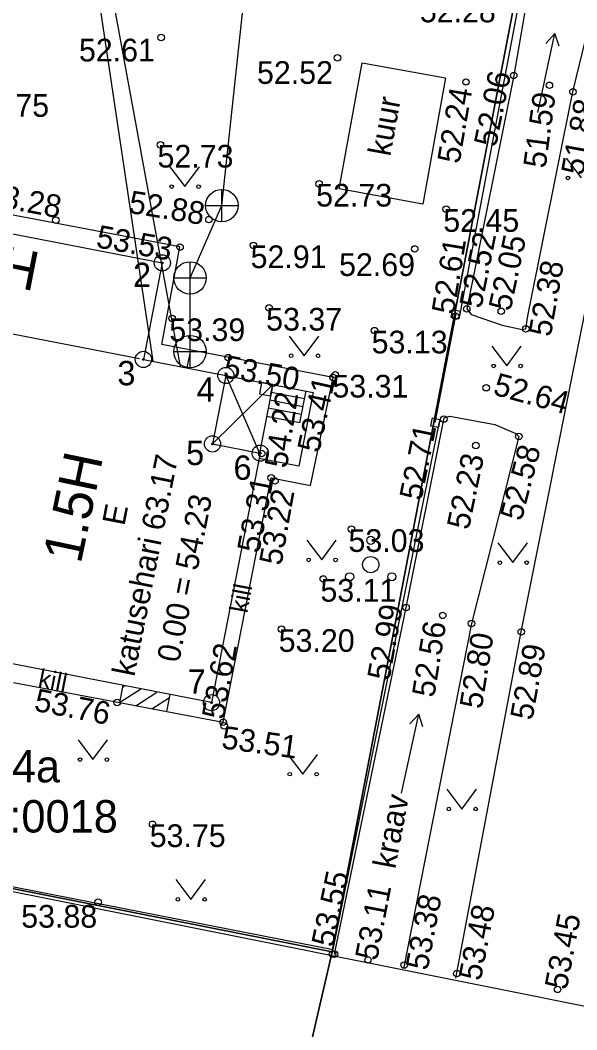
# Model space of a CAD drawing. Extents: x 643556 to 644095, y 6457390 to 6457860.
# Drawn here: x 643914.45 to 643931.62, y 6457587.45 to 6457618.58 of the extents above; entities that cross this region are included whole.
import ezdxf

# ---------------------------------------------------------------- set-up
doc = ezdxf.new("R2010")
doc.units = 0
for name, color, linetype in [('ABIJOONIS', 7, 'Continuous'), ('AED', 7, 'Continuous'), ('HALJASTUS', 7, 'Continuous'), ('HOONE', 7, 'Continuous'), ('HOONEDET', 7, 'Continuous'), ('KKAEV', 7, 'Continuous'), ('KOORDPUNKT', 7, 'Continuous'), ('KORGUS-EH2000', 7, 'Continuous'), ('KTRASS', 7, 'Continuous'), ('MOOTPIIR', 7, 'Continuous'), ('MPOHULIIN', 7, 'Continuous'), ('PIIR', 7, 'Continuous'), ('SIOHULIIN', 7, 'Continuous'), ('TEE', 7, 'Continuous'), ('VEEKOGU', 7, 'Continuous'), ('VTRASS', 7, 'Continuous')]:
    doc.layers.add(name, color=color, linetype=linetype)

msp = doc.modelspace()

# ---------------------------------------------------------------- linework, layer by layer
at = {"layer": 'AED'}
for p, q in [((643927.249, 6457606.173), (643927.9, 6457609.524)), ((643927.779, 6457609.663), (643927.728, 6457609.418)), ((643927.728, 6457609.418), (643927.973, 6457609.367)), ((643927.779, 6457609.663), (643928.024, 6457609.612)), ((643928.024, 6457609.612), (643927.973, 6457609.367)), ((643927.152, 6457606.321), (643927.102, 6457606.076)), ((643927.152, 6457606.321), (643927.397, 6457606.27)), ((643927.397, 6457606.27), (643927.346, 6457606.026)), ((643927.102, 6457606.076), (643927.346, 6457606.026))]:
    msp.add_line(p, q, dxfattribs=at)
for points in [[(643928.011, 6457609.46), (643930.819, 6457624.303), (643924.301, 6457627.629), (643907.537, 6457619.942)], [(643903.146, 6457617.861), (643898.635, 6457594.922), (643924.108, 6457589.923), (643927.381, 6457606.195)]]:
    msp.add_lwpolyline(points, dxfattribs=at)
at = {"layer": 'HALJASTUS'}
for p, q in [((643919.066, 6457614.057), (643919.526, 6457613.447)), ((643919.526, 6457613.447), (643919.976, 6457614.057)), ((643931.286, 6457614.326), (643931.746, 6457613.716)), ((643922.75, 6457608.841), (643923.21, 6457608.231)), ((643923.21, 6457608.231), (643923.66, 6457608.841)), ((643928.995, 6457608.527), (643929.455, 6457607.917)), ((643929.455, 6457607.917), (643929.905, 6457608.527)), ((643923.289, 6457602.547), (643923.749, 6457601.937)), ((643923.749, 6457601.937), (643924.199, 6457602.547)), ((643929.183, 6457602.463), (643929.643, 6457601.853)), ((643929.643, 6457601.853), (643930.093, 6457602.463)), ((643916.235, 6457596.388), (643916.695, 6457595.778)), ((643916.695, 6457595.778), (643917.145, 6457596.388)), ((643922.705, 6457595.938), (643923.165, 6457595.328)), ((643923.165, 6457595.328), (643923.615, 6457595.938)), ((643927.61, 6457594.865), (643928.07, 6457594.255)), ((643928.07, 6457594.255), (643928.52, 6457594.865)), ((643919.254, 6457592.078), (643919.714, 6457591.468)), ((643919.714, 6457591.468), (643920.164, 6457592.078))]:
    msp.add_line(p, q, dxfattribs=at)
for centre, radius in [((643931.345, 6457613.716), 0.055), ((643919.125, 6457613.447), 0.055), ((643919.953, 6457613.447), 0.055), ((643922.809, 6457608.232), 0.055), ((643923.637, 6457608.232), 0.055), ((643929.054, 6457607.917), 0.055), ((643929.882, 6457607.917), 0.055), ((643925.262, 6457602.542), 0.125), ((643923.348, 6457601.937), 0.055), ((643924.177, 6457601.937), 0.055), ((643925.262, 6457601.792), 0.25), ((643929.242, 6457601.853), 0.055), ((643930.07, 6457601.853), 0.055), ((643924.612, 6457601.417), 0.125), ((643925.912, 6457601.417), 0.125), ((643916.294, 6457595.778), 0.055), ((643917.123, 6457595.778), 0.055), ((643922.764, 6457595.329), 0.055), ((643923.593, 6457595.329), 0.055), ((643927.669, 6457594.255), 0.055), ((643928.498, 6457594.255), 0.055), ((643919.313, 6457591.468), 0.055), ((643920.141, 6457591.468), 0.055)]:
    msp.add_circle(centre, radius, dxfattribs=at)
at = {"layer": 'HOONE'}
for points in [[(643924.288, 6457613.381), (643924.994, 6457617.268), (643927.567, 6457616.8), (643926.867, 6457612.912), (643924.288, 6457613.381)], [(643920.794, 6457607.625), (643923.489, 6457607.102), (643923.046, 6457604.831), (643921.822, 6457605.069)]]:
    msp.add_lwpolyline(points, dxfattribs=at)
msp.add_lwpolyline([(643910.503, 6457612.713), (643918.834, 6457611.097), (643918.252, 6457608.119), (643920.794, 6457607.625), (643920.382, 6457605.514), (643921.853, 6457605.229), (643920.351, 6457597.535), (643911.549, 6457599.243), (643912.983, 6457606.584), (643909.458, 6457607.268)], close=True, dxfattribs=at)
at = {"layer": 'HOONEDET'}
for p, q in [((643920.794, 6457607.625), (643921.831, 6457605.233)), ((643922.244, 6457607.344), (643920.382, 6457605.514)), ((643922.244, 6457607.344), (643921.831, 6457605.233)), ((643923.214, 6457606.904), (643922.196, 6457607.101)), ((643923.119, 6457606.416), (643922.101, 6457606.613)), ((643923.167, 6457606.661), (643922.149, 6457606.858)), ((643917.513, 6457597.537), (643918.17, 6457597.958)), ((643917.605, 6457598.012), (643917.672, 6457598.055)), ((643918.013, 6457597.442), (643918.667, 6457597.862)), ((643918.513, 6457597.347), (643919.054, 6457597.694))]:
    msp.add_line(p, q, dxfattribs=at)
for points in [[(643918.131, 6457608.142), (643913.464, 6457609.047), (643912.983, 6457606.584)], [(643923.261, 6457607.146), (643923.069, 6457606.161), (643922.051, 6457606.358)], [(643917.616, 6457598.066), (643917.513, 6457597.537), (643918.97, 6457597.26), (643919.072, 6457597.783)]]:
    msp.add_lwpolyline(points, dxfattribs=at)
msp.add_lwpolyline([(643921.896, 6457607.411), (643921.827, 6457607.062), (643922.175, 6457606.995), (643922.244, 6457607.344)], close=True, dxfattribs=at)
at = {"layer": 'KKAEV'}
for p, q in [((643920.669, 6457612.364), (643920.669, 6457613.364)), ((643920.169, 6457612.864), (643921.169, 6457612.864)), ((643919.69, 6457610.134), (643919.69, 6457611.134)), ((643919.19, 6457610.634), (643920.19, 6457610.634)), ((643919.69, 6457607.861), (643919.69, 6457608.861)), ((643919.19, 6457608.361), (643920.19, 6457608.361))]:
    msp.add_line(p, q, dxfattribs=at)
for centre in [(643920.669, 6457612.864), (643919.69, 6457610.634), (643919.69, 6457608.361)]:
    msp.add_circle(centre, 0.5, dxfattribs=at)
at = {"layer": 'KOORDPUNKT'}
for centre, radius in [((643918.834, 6457611.097), 0.25), ((643918.834, 6457611.097), 0.025), ((643918.834, 6457611.097), 0.0221), ((643918.834, 6457611.097), 0.0191), ((643918.834, 6457611.097), 0.0161), ((643918.834, 6457611.097), 0.0132), ((643918.834, 6457611.097), 0.0102), ((643918.834, 6457611.097), 0.00726), ((643918.834, 6457611.097), 0.0043), ((643918.252, 6457608.119), 0.25), ((643918.252, 6457608.119), 0.025), ((643918.252, 6457608.119), 0.0221), ((643918.252, 6457608.119), 0.0191), ((643918.252, 6457608.119), 0.0161), ((643918.252, 6457608.119), 0.0132), ((643918.252, 6457608.119), 0.0102), ((643918.252, 6457608.119), 0.00726), ((643918.252, 6457608.119), 0.0043), ((643920.794, 6457607.625), 0.25), ((643920.794, 6457607.625), 0.025), ((643920.794, 6457607.625), 0.0221), ((643920.794, 6457607.625), 0.0191), ((643920.794, 6457607.625), 0.0161), ((643920.794, 6457607.625), 0.0132), ((643920.794, 6457607.625), 0.0102), ((643920.794, 6457607.625), 0.00726), ((643920.794, 6457607.625), 0.0043), ((643920.382, 6457605.514), 0.25), ((643920.382, 6457605.514), 0.025), ((643920.382, 6457605.514), 0.0221), ((643920.382, 6457605.514), 0.0191), ((643920.382, 6457605.514), 0.0161), ((643920.382, 6457605.514), 0.0132), ((643920.382, 6457605.514), 0.0102), ((643920.382, 6457605.514), 0.00726), ((643920.382, 6457605.514), 0.0043), ((643921.853, 6457605.229), 0.25), ((643921.853, 6457605.229), 0.025), ((643921.853, 6457605.229), 0.0221), ((643921.853, 6457605.229), 0.0191), ((643921.853, 6457605.229), 0.0161), ((643921.853, 6457605.229), 0.0132), ((643921.853, 6457605.229), 0.0102), ((643921.853, 6457605.229), 0.00726), ((643921.853, 6457605.229), 0.0043), ((643920.351, 6457597.535), 0.25), ((643920.351, 6457597.535), 0.025), ((643920.351, 6457597.535), 0.0221), ((643920.351, 6457597.535), 0.0191), ((643920.351, 6457597.535), 0.0161), ((643920.351, 6457597.535), 0.0132), ((643920.351, 6457597.535), 0.0102), ((643920.351, 6457597.535), 0.00726), ((643920.351, 6457597.535), 0.0043)]:
    msp.add_circle(centre, radius, dxfattribs=at)
at = {"layer": 'KORGUS-EH2000'}
for centre in [(643918.799, 6457618.047), (643924.235, 6457617.421), (643929.67, 6457616.872), (643928.199, 6457616.675), (643930.771, 6457616.573), (643931.498, 6457616.373), (643918.776, 6457614.739), (643923.668, 6457613.536), (643927.588, 6457612.756), (643915.553, 6457612.416), (643920.272, 6457612.431), (643919.381, 6457611.585), (643921.646, 6457611.637), (643926.617, 6457611.527), (643922.125, 6457609.711), (643928.222, 6457609.676), (643929.287, 6457609.603), (643919.139, 6457609.386), (643927.879, 6457609.45), (643925.378, 6457609.007), (643930.048, 6457609.062), (643920.867, 6457608.175), (643924.1, 6457607.561), (643924.169, 6457607.646), (643928.82, 6457607.246), (643927.516, 6457606.28), (643929.83, 6457605.746), (643928.503, 6457605.463), (643921.899, 6457605.22), (643922.192, 6457604.467), (643922.31, 6457604.371), (643924.665, 6457602.886), (643923.799, 6457601.35), (643926.351, 6457600.468), (643927.48, 6457600.227), (643928.37, 6457599.977), (643922.512, 6457599.803), (643929.905, 6457599.716), (643917.443, 6457597.542), (643920.711, 6457596.929), (643920.743, 6457596.82), (643918.535, 6457593.784), (643916.854, 6457591.383), (643924.082, 6457589.783), (643924.149, 6457589.776), (643925.177, 6457589.601), (643926.294, 6457589.443), (643927.916, 6457589.179), (643931.025, 6457588.693)]:
    msp.add_circle(centre, 0.1, dxfattribs=at)
at = {"layer": 'KTRASS'}
for p, q in [((643920.669, 6457612.864), (643922.159, 6457626.712)), ((643919.69, 6457610.634), (643920.669, 6457612.864)), ((643919.69, 6457608.361), (643919.69, 6457610.634)), ((643919.69, 6457608.361), (643919.592, 6457607.858))]:
    msp.add_line(p, q, dxfattribs=at)
at = {"layer": 'MOOTPIIR'}
msp.add_lwpolyline([(643934.294, 6457587.678), (643898.256, 6457594.901), (643904.288, 6457627.058), (643947.676, 6457646.151)], close=True, dxfattribs=at)
at = {"layer": 'MPOHULIIN'}
msp.add_line((643914.951, 6457632.084), (643918.541, 6457608.062), dxfattribs=at)
at = {"layer": 'PIIR'}
msp.add_lwpolyline([(643908.02, 6457514.85), (643917.76, 6457562.54), (643924.07, 6457589.85), (643930.69, 6457624.33), (643933.9, 6457641.68), (643940.29, 6457665.88), (643962.06, 6457742.49)], dxfattribs=at)
for points in [[(643898.41, 6457594.93), (643903.01, 6457617.85), (643924.21, 6457627.56), (643930.69, 6457624.33), (643924.07, 6457589.85)], [(643829.02, 6457575.57), (643826.12, 6457581.61), (643903.01, 6457617.85), (643898.41, 6457594.93), (643924.07, 6457589.85), (643917.76, 6457562.54), (643868.83, 6457569.29)]]:
    msp.add_lwpolyline(points, close=True, dxfattribs=at)
at = {"layer": 'SIOHULIIN'}
msp.add_line((643914.951, 6457632.084), (643919.382, 6457607.899), dxfattribs=at)
at = {"layer": 'TEE'}
for points in [[(643927.89, 6457589.039), (643929.905, 6457599.716), (643931.837, 6457609.395), (643933.223, 6457616.207), (643934.53, 6457621.981), (643935.13, 6457625.028), (643935.22, 6457626.125), (643935.069, 6457627.361), (643934.481, 6457629.242), (643933.699, 6457630.43), (643932.766, 6457631.299), (643931.449, 6457631.555), (643929.905, 6457631.53), (643928.546, 6457631.208), (643926.433, 6457630.545), (643920.564, 6457628.18), (643913.273, 6457625.024), (643910.693, 6457623.921)], [(643918.97, 6457597.26), (643920.711, 6457596.929), (643922.192, 6457604.467), (643923.407, 6457604.236), (643924.1, 6457607.561), (643918.821, 6457608.575), (643919.379, 6457611.589), (643910.652, 6457613.243), (643910.548, 6457612.704)], [(643914.242, 6457598.16), (643917.513, 6457597.537)]]:
    msp.add_lwpolyline(points, dxfattribs=at)
at = {"layer": 'VEEKOGU'}
for p, q in [((643930.413, 6457615.729), (643930.942, 6457618.173)), ((643930.664, 6457617.867), (643930.942, 6457618.173)), ((643931.068, 6457617.779), (643930.942, 6457618.173)), ((643926.213, 6457594.741), (643926.741, 6457597.184)), ((643926.464, 6457596.878), (643926.741, 6457597.184)), ((643926.868, 6457596.791), (643926.741, 6457597.184))]:
    msp.add_line(p, q, dxfattribs=at)
msp.add_lwpolyline([(643928.222, 6457609.676), (643928.357, 6457609.504), (643929.313, 6457609.177), (643929.93, 6457609.038), (643930.048, 6457609.062), (643930.103, 6457609.467), (643931.498, 6457616.373), (643932.928, 6457622.283), (643933.833, 6457628.117), (643933.806, 6457628.532), (643933.613, 6457629.138), (643933.395, 6457629.416), (643933.065, 6457629.549), (643932.826, 6457629.489), (643932.512, 6457629.295), (643932.271, 6457628.737), (643930.685, 6457622.735), (643929.67, 6457616.872)], close=True, dxfattribs=at)
msp.add_lwpolyline([(643924.149, 6457589.776), (643926.351, 6457600.468), (643927.524, 6457606.314), (643927.705, 6457606.365), (643929.091, 6457606.113), (643929.734, 6457605.834), (643929.83, 6457605.746), (643928.37, 6457599.977), (643926.282, 6457589.38)], dxfattribs=at)
at = {"layer": 'VTRASS'}
msp.add_line((643918.834, 6457611.097), (643918.252, 6457608.119), dxfattribs=at)

# ---------------------------------------------------------------- texts
at = {"layer": 'ABIJOONIS'}
for s, p in [('2', (643917.931, 6457610.351)), ('3', (643917.448, 6457607.323)), ('4', (643919.89, 6457606.813)), ('5', (643919.568, 6457604.861)), ('6', (643921.028, 6457604.408)), ('7', (643919.617, 6457597.814))]:
    msp.add_text(s, height=0.75, dxfattribs=at).set_placement(p)
at = {"layer": 'HOONE'}
for s, height, rotation, p in [('kuur', 0.7, 79.7249, (643925.865, 6457614.36)), ('H', 1.199, 348.8693, (643913.75, 6457610.449)), ('1.5H', 1.1988, 78.158, (643916.319, 6457601.789)), ('E', 0.7, 79.0136, (643917.664, 6457602.965))]:
    msp.add_text(s, height=height, rotation=rotation, dxfattribs=at).set_placement(p)
at = {"layer": 'HOONEDET'}
for s, height, p in [('katusehari 63.17', 0.7, (643917.971, 6457598.316)), ('0.00 = 54.23', 0.70002, (643919.351, 6457598.747))]:
    msp.add_text(s, height=height, rotation=78.7071, dxfattribs=at).set_placement(p)
at = {"layer": 'KORGUS-EH2000'}
for s, p in [('52.28', (643926.775, 6457618.515)), ('52.61', (643916.264, 6457617.309)), ('52.52', (643921.754, 6457616.617)), ('52.75', (643913.001, 6457615.602)), ('52.73', (643918.687, 6457614.037)), ('52.73', (643923.579, 6457612.834)), ('52.45', (643927.499, 6457612.054)), ('52.91', (643921.557, 6457610.935)), ('52.69', (643924.285, 6457610.693)), ('53.37', (643922.036, 6457609.009)), ('53.39', (643919.05, 6457608.684)), ('53.13', (643925.289, 6457608.305)), ('53.31', (643924.08, 6457606.944)), ('53.03', (643924.576, 6457602.184)), ('53.11', (643923.71, 6457600.648)), ('53.20', (643922.423, 6457599.101)), ('53.75', (643918.446, 6457593.082)), ('53.88', (643914.484, 6457590.596))]:
    msp.add_text(s, height=0.7, dxfattribs=at).set_placement(p)
for s, rotation, p in [('52.06', 78.3961, (643929.12, 6457614.64)), ('52.24', 80.2004, (643927.997, 6457614.131)), ('51.59', 82.2833, (643930.654, 6457613.992)), ('51.88', 79.631, (643931.814, 6457613.771)), ('53.28', 349.3734, (643913.347, 6457612.903)), ('52.88', 350.7006, (643917.767, 6457612.643)), ('53.53', 349.7764, (643916.766, 6457611.58)), ('52.52', 78.5664, (643928.671, 6457609.664)), ('52.05', 77.9772, (643929.571, 6457609.583)), ('52.61', 80.6615, (643927.826, 6457609.483)), ('52.38', 79.9454, (643930.811, 6457608.794)), ('53.50', 349.8178, (643920.687, 6457607.57)), ('52.64', 344.5946, (643929.001, 6457607.043)), ('53.41', 77.5954, (643923.669, 6457605.215)), ('54.22', 81.2943, (643922.676, 6457604.742)), ('52.71', 78.532, (643926.823, 6457603.742)), ('52.58', 75.183, (643929.911, 6457603.11)), ('52.23', 78.2285, (643928.285, 6457602.841)), ('53.31', 78.9461, (643921.82, 6457602.123)), ('53.22', 79.926, (643922.504, 6457601.741)), ('52.99', 79.7845, (643925.835, 6457598.191)), ('52.56', 80.7335, (643927.217, 6457597.672)), ('52.80', 80.8947, (643928.686, 6457597.316)), ('53.62', 80.0803, (643920.736, 6457596.99)), ('52.89', 79.631, (643930.243, 6457596.967)), ('53.76', 349.1133, (643914.853, 6457597.289)), ('53.51', 352.1116, (643920.635, 6457596.129)), ('53.55', 78.0643, (643924.108, 6457589.969)), ('53.11', 79.1668, (643925.458, 6457589.555)), ('53.38', 79.2939, (643927.015, 6457589.252)), ('53.48', 78.9583, (643928.651, 6457588.93)), ('53.45', 79.3531, (643931.306, 6457588.656))]:
    msp.add_text(s, height=0.7, rotation=rotation, dxfattribs=at).set_placement(p)
at = {"layer": 'PIIR'}
for s, p in [('Uuta tee 4a', (643908.768, 6457595.076)), ('17004:007:0018', (643907.796, 6457593.53))]:
    msp.add_text(s, height=1, dxfattribs=at).set_placement(p)
at = {"layer": 'TEE'}
for rotation, p in [(79.3072, (643921.451, 6457600.276)), (348.8071, (643914.978, 6457598.029))]:
    msp.add_text('kill', height=0.56, rotation=rotation, dxfattribs=at).set_placement(p)
at = {"layer": 'VEEKOGU'}
msp.add_text('kraav', height=0.7, rotation=79.2765, dxfattribs=at).set_placement((643926.014, 6457592.385))

doc.saveas('drawing.dxf')
